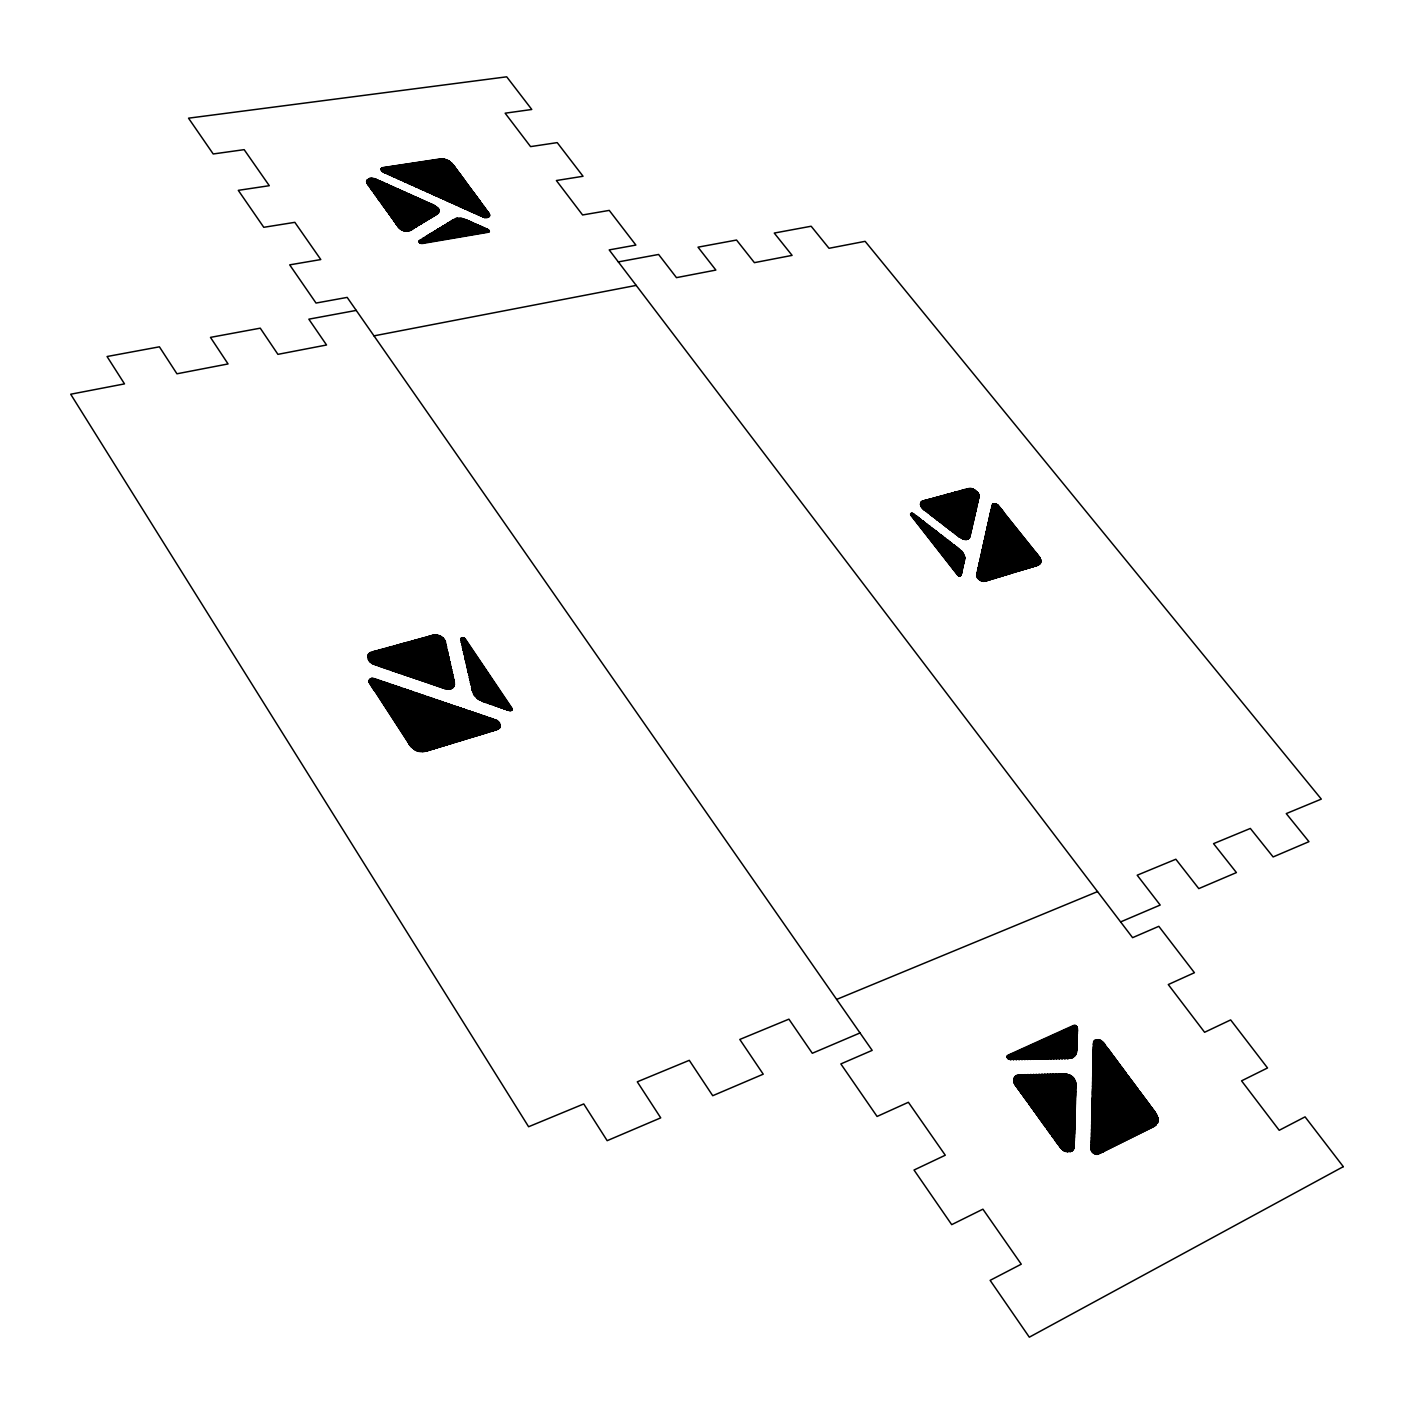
<?xml version="1.0" encoding="UTF-8"?>
<svg xmlns="http://www.w3.org/2000/svg" width="1414" height="1414" viewBox="0 0 1414 1414"><rect width="100%" height="100%" fill="white"/><g stroke="black" fill="none" stroke-linecap="round" stroke-linejoin="round"><path stroke-width="1.5" d="M463.438 637.661A4.666 3.358 24.2 0 1 465.895 639.923L511.691 707.866A4.613 3.376 25.6 0 1 512.168 709.439L511.391 710.464A4.454 3.252 25.7 0 1 509.111 710.447L508.916 710.411A57.373 41.342 25.5 0 1 505.629 709.368L479.134 699.612A14.688 10.711 25 0 1 473.672 694.044L460.823 638.881A2.528 1.821 24.2 0 1 463.35 637.785M1006.909 1056.735A4.896 3.553 40.1 0 1 1008.783 1054.844L1073.244 1025.592A4.702 3.341 40.2 0 1 1075.047 1025.433L1076.531 1026.37A4.542 3.217 40.2 0 1 1077.38 1028.455L1077.415 1028.632A59.317 42.455 39.4 0 1 1077.433 1031.46L1075.966 1054.066A15.094 10.764 40.4 0 1 1071.459 1058.079L1009.083 1059.333A2.616 1.891 40 0 1 1007.104 1056.841M371.847 686.78L369.213 682.326A4.79 3.517 22.4 0 1 369.496 679.851L369.69 679.621A6.08 4.489 22.4 0 1 370.397 678.967L370.662 678.808A4.26 3.146 22.4 0 1 371.529 678.455A4.118 3.022 22.4 0 1 372.465 678.331L497.198 720.68A5.656 4.171 25.5 0 1 499.602 723.19L500.273 726.142A5.815 4.277 25.5 0 1 499.69 727.786L496.544 729.748L426.639 750.993L419.163 751.435A10.799 8.077 23.8 0 1 414.656 749.703L409.141 744.277M964.737 558.23L961.626 572.97A51.169 32.964 31.3 0 1 961.078 574.915L961.043 575.021A3.924 2.51 32.1 0 1 959.947 575.94L958.727 575.763A4.065 2.616 32.1 0 1 957.243 574.561L911.606 516.198A4.101 2.616 30.9 0 1 910.598 513.883A2.227 1.414 30.9 0 1 913.108 513.636L961.661 551.301A12.867 8.219 31.8 0 1 964.542 556.692L964.737 558.23L954.468 545.256M1101.276 1152.693L1097.441 1154.301A4.984 3.606 42.9 0 1 1094.401 1153.647L1094.047 1153.435A6.345 4.578 42.8 0 1 1093.004 1152.657L1092.704 1152.392A4.436 3.199 42.9 0 1 1091.961 1151.526A4.277 3.093 42.9 0 1 1091.449 1150.625L1093.747 1041.482A5.744 4.048 40.7 0 1 1095.779 1039.785L1098.925 1039.75A5.903 4.154 40.7 0 1 1101.029 1040.598L1154.69 1111.669L1157.978 1118.562A10.959 7.742 42.6 0 1 1157.73 1122.416L1153.718 1126.622L1101.7 1152.481M1074.658 1131.235L1075.948 1084.131L1073.526 1078.051A8.166 5.868 41.2 0 0 1071.07 1075.824L1064.477 1073.915L1016.754 1075.347A9.297 6.77 40.7 0 0 1013.803 1081.038A9.474 6.893 40.7 0 0 1014.686 1084.008L1063.098 1150.148A7.901 5.744 42.5 0 0 1065.82 1151.438L1070.681 1151.456A8.343 6.063 42.5 0 0 1074.004 1147.744L1074.658 1131.235L1055.233 1140.621M367.834 656.697L367.958 655.548A7.512 5.479 22.3 0 1 368.983 653.639L434.487 634.921A9.014 6.487 23.6 0 1 437.615 635.186A8.855 6.381 23.6 0 1 444.438 639.676L454.336 681.99L453.311 687.204A7.901 5.762 24.1 0 1 451.225 688.618L444.738 688.565L373.155 663.979A7.936 5.797 22.3 0 1 368.577 659.772L367.834 656.697L372.448 663.626M1077.362 1033.793L1021.721 1059.563M976.968 505.876L964.083 489.686L977.003 505.664L979.018 496.049A6.681 4.171 31.5 0 0 977.127 491.966M1036.144 565.794L991.196 509.535L976.685 576.117A4.931 3.146 32.4 0 0 978.046 578.538L980.609 580.518A5.073 3.235 32.4 0 0 982.465 581.225L1036.904 565.565L1040.457 562.949A9.067 5.691 32.8 0 0 1040.775 560.262L1035.949 552.414M976.667 507.166L969.845 536.878L966.876 539.388A6.805 4.313 31.7 0 1 964.542 539.37L958.992 536.719L922.016 507.891A7.689 4.861 31 0 1 922.122 501.316L971.135 488.537A6.328 3.942 31.5 0 1 973.398 489.279L977.092 491.984M1036.833 565.582L991.391 508.704L992.84 504.126A3.429 2.139 31.9 0 1 993.37 503.861A3.57 2.227 31.9 0 1 994.06 503.738L994.342 503.738A5.09 3.164 31.9 0 1 995.262 503.861L995.562 503.932A3.995 2.492 31.9 0 1 998.001 505.24L1000.688 508.386M369.761 178.5L367.021 180.25A6.469 3.959 21.3 0 0 366.65 181.77L399.225 228.078A7.795 4.843 21.9 0 0 408.469 231.171L437.209 214.08L439.188 210.792A6.805 4.171 22.3 0 0 438.517 208.919L434.239 205.384L374.957 178.871A6.823 4.171 21.4 0 0 369.743 178.482M420.577 243.243L489.332 231.613L489.209 230.712A3.835 2.351 23.1 0 0 487.671 229.457L487.53 229.368A50.657 31.55 22.9 0 0 484.825 228.096L462.449 218.569A12.708 7.83 22.7 0 0 456.086 218.463L418.986 241.211A2.209 1.379 22.1 0 0 420.17 243.084M489.332 231.613L489.262 231.702A3.977 2.439 23.1 0 1 488.183 232.267L423.086 243.402M1104.246 1151.208L1102.549 1152.056M1091.961 1151.526L1157.995 1118.668M1092.05 1151.65L1158.048 1118.987M1092.775 1152.445L1158.119 1119.923M1092.881 1152.569L1158.119 1120.241M1093.658 1153.17L1158.031 1121.267M1093.8 1153.276L1157.995 1121.443M1157.589 1122.769L1094.896 1153.895L1157.5 1122.981M1096.663 1154.337L1156.352 1124.696M1097.388 1154.319L1155.645 1125.367M1091.095 1145.34L1155.804 1113.278M1091.095 1145.499L1155.945 1113.525M1091.06 1146.683L1156.387 1114.285M1091.042 1146.842L1156.528 1114.532M1091.007 1147.85L1156.917 1115.328M1091.007 1148.186L1156.97 1115.452M1091.06 1149.158L1157.377 1116.388M1091.113 1149.458L1157.43 1116.53M1091.396 1150.483L1157.73 1117.502M1091.449 1150.625L1157.819 1117.785M1065.272 1151.261L1074.11 1146.913M1091.255 1138.677L1152.357 1108.505M1065.679 1151.385L1074.074 1147.267M1091.237 1138.836L1152.534 1108.753M1067.075 1151.703L1073.845 1148.362M1091.219 1140.002L1153.064 1109.46M1067.641 1151.756L1073.703 1148.769M1091.219 1140.161L1153.241 1109.69M1069.921 1151.615L1072.802 1150.201M1091.184 1141.169L1153.753 1110.414M1070.539 1151.491L1072.431 1150.554M1091.184 1141.505L1153.842 1110.52M1091.166 1142.494L1154.46 1111.351M1091.148 1142.83L1154.549 1111.475M1091.131 1143.997L1155.15 1112.305M1091.131 1144.173L1155.326 1112.553M1060.093 1147.32L1074.41 1140.161M1091.396 1132.031L1148.857 1103.786M1060.2 1147.443L1074.41 1140.497M1091.396 1132.19L1149.034 1104.016M1060.8 1148.15L1074.375 1141.505L1061.013 1148.362M1091.361 1133.197L1149.547 1104.723M1091.361 1133.515L1149.635 1104.847M1061.684 1149.034L1074.322 1142.848L1061.932 1149.246M1091.343 1134.523L1150.254 1105.677M1091.325 1134.841L1150.342 1105.801M1062.709 1149.865L1074.251 1144.191M1091.308 1135.849L1150.961 1106.614M1062.833 1149.953L1074.251 1144.368M1091.308 1136.184L1151.049 1106.738M1063.876 1150.607L1074.18 1145.552M1091.272 1137.333L1151.65 1107.569M1064.194 1150.784L1074.163 1145.888M1091.272 1137.51L1151.827 1107.798M1056.452 1142.335L1074.605 1133.498M1091.537 1125.261L1145.358 1099.067L1091.537 1125.579M1056.629 1142.565L1074.605 1133.657M1057.159 1143.307L1074.569 1134.823M1091.52 1126.569L1146.065 1100.004M1057.336 1143.555L1074.569 1135M1091.502 1126.905L1146.153 1100.127M1057.866 1144.28L1074.534 1136.167M1091.484 1127.895L1146.754 1100.958M1058.043 1144.527L1074.516 1136.326M1091.484 1128.231L1146.842 1101.064M1058.662 1145.375L1074.499 1137.492M1091.449 1129.379L1147.461 1101.895M1058.75 1145.499L1074.481 1137.828M1091.449 1129.556L1147.638 1102.125M1074.446 1138.836L1059.369 1146.365L1074.446 1139.171M1091.414 1130.705L1148.15 1102.849M1091.414 1130.864L1148.327 1103.079M1052.953 1137.439L1074.764 1126.87M1091.679 1118.668L1141.876 1094.348M1053.13 1137.687L1074.764 1127.029M1091.679 1119.004L1141.946 1094.471M1053.642 1138.411L1074.746 1128.195M1091.661 1119.994L1142.565 1095.302M1053.819 1138.659L1074.728 1128.354M1091.643 1120.312L1142.653 1095.408M1074.711 1129.521L1054.437 1139.525L1074.693 1129.857M1091.626 1121.461L1143.272 1096.239M1091.626 1121.638L1143.431 1096.469M1055.144 1140.497L1074.675 1130.846M1091.59 1122.787L1143.961 1097.176M1091.59 1122.946L1144.138 1097.423M1055.851 1141.469L1074.64 1132.172M1091.573 1124.095L1144.668 1098.13M1055.94 1141.593L1074.622 1132.508M1091.555 1124.271L1144.827 1098.36M1049.435 1132.561L1074.94 1120.277L1049.612 1132.808M1091.838 1112.111L1138.376 1089.646L1091.82 1112.447M1050.231 1133.657L1074.905 1121.585M1091.802 1113.596L1139.083 1090.601M1050.319 1133.781L1074.887 1121.921M1091.802 1113.755L1139.26 1090.83M1074.87 1122.91L1050.938 1134.647L1074.852 1123.229M1091.767 1114.904L1139.772 1091.537M1091.767 1115.063L1139.949 1091.767M1051.627 1135.619L1074.834 1124.218M1091.749 1116.212L1140.479 1092.474M1051.716 1135.742L1074.834 1124.554M1091.732 1116.371L1140.656 1092.704M1052.246 1136.467L1074.799 1125.544M1091.714 1117.36L1141.169 1093.411M1052.423 1136.715L1074.799 1125.721M1091.714 1117.679L1141.257 1093.535M1075.1 1113.684L1046.024 1127.824L1075.1 1114.02M1091.979 1105.748L1134.912 1084.962M1091.979 1105.907L1135.071 1085.192M1046.731 1128.796L1075.064 1115.01M1135.601 1085.899L1091.944 1107.056L1135.778 1086.129M1046.82 1128.92L1075.064 1115.328M1075.029 1116.318L1047.421 1129.768L1075.029 1116.653M1136.29 1086.836L1091.926 1108.346L1136.467 1087.066M1048.039 1130.617L1074.994 1117.643L1048.216 1130.864M1091.891 1109.495L1136.997 1087.773M1091.891 1109.831L1137.086 1087.896M1048.746 1131.589L1074.958 1118.951L1048.923 1131.836M1091.855 1110.803L1137.687 1088.709M1091.855 1111.139L1137.775 1088.833M1042.454 1122.84L1075.276 1107.144M1092.121 1099.085L1131.43 1080.278M1042.631 1123.087L1075.276 1107.303M1092.121 1099.403L1131.518 1080.384M1043.143 1123.812L1075.241 1108.452M1092.103 1100.375L1132.119 1081.215M1043.32 1124.059L1075.241 1108.611M1092.085 1100.693L1132.207 1081.321M1043.85 1124.784L1075.206 1109.76M1092.068 1101.683L1132.826 1082.152M1044.027 1125.031L1075.206 1109.919M1092.068 1102.001L1132.914 1082.258M1044.539 1125.756L1075.17 1111.068M1092.05 1102.973L1133.515 1083.089M1044.716 1126.004L1075.17 1111.227M1092.032 1103.309L1133.604 1083.195M1045.335 1126.852L1075.135 1112.376M1092.015 1104.44L1134.205 1084.025M1045.423 1126.976L1075.135 1112.712M1091.997 1104.599L1134.381 1084.255M1038.972 1117.997L1075.453 1100.605L1039.131 1118.244M1092.262 1092.598L1127.965 1075.594M1092.262 1092.916L1128.054 1075.718M1039.661 1118.969L1075.418 1101.913M1092.244 1093.888L1128.655 1076.531M1039.838 1119.199L1075.418 1102.072M1092.227 1094.224L1128.743 1076.655M1040.439 1120.047L1075.382 1103.22M1129.344 1077.468L1092.209 1095.355L1129.521 1077.698M1040.527 1120.171L1075.382 1103.539M1041.146 1121.019L1075.347 1104.528M1130.051 1078.405L1092.174 1096.645L1130.21 1078.635M1041.234 1121.143L1075.347 1104.847M1041.835 1121.991L1075.312 1105.836M1092.156 1097.936L1130.74 1079.342M1041.924 1122.115L1075.312 1106.155M1092.156 1098.095L1130.917 1079.571M1035.578 1113.278L1075.63 1094.1M1092.403 1086.306L1124.501 1070.928M1035.667 1113.401L1075.63 1094.436M1092.403 1086.465L1124.678 1071.158M1036.268 1114.25L1075.594 1095.408M1125.191 1071.865L1092.386 1087.596L1125.367 1072.095M1036.356 1114.356L1075.594 1095.726M1036.957 1115.204L1075.559 1096.698M1092.35 1088.886L1125.898 1072.784M1037.045 1115.328L1075.559 1097.034M1092.35 1089.045L1126.057 1073.032M1037.576 1116.053L1075.524 1098.006L1037.752 1116.3M1092.333 1090.017L1126.587 1073.721L1092.315 1090.335M1038.265 1117.025L1075.488 1099.314L1038.442 1117.272M1092.297 1091.308L1127.276 1074.658M1092.297 1091.626L1127.365 1074.781M1032.026 1108.311L1075.842 1087.613L1032.202 1108.558M1092.545 1079.73L1121.055 1066.262M1092.545 1080.049L1121.143 1066.386M1032.715 1109.283L1075.789 1088.921L1032.892 1109.513M1092.509 1081.003L1121.744 1067.199M1092.509 1081.339L1121.832 1067.305M1033.404 1110.255L1075.736 1090.212L1033.581 1110.485M1092.492 1082.293L1122.433 1068.118M1092.492 1082.611L1122.522 1068.242M1034.182 1111.333L1075.701 1091.52M1092.456 1083.743L1123.123 1069.055M1034.27 1111.457L1075.701 1091.838M1092.456 1083.902L1123.299 1069.284M1034.871 1112.305L1075.665 1092.81M1092.439 1085.033L1123.812 1069.991M1034.96 1112.429L1075.665 1093.128M1092.421 1085.192L1123.989 1070.221M1028.667 1103.592L1075.435 1081.445M1092.686 1073.491L1117.608 1061.614M1028.756 1103.715L1075.524 1081.728M1092.669 1073.65L1117.785 1061.843M1029.357 1104.564L1075.736 1082.576M1118.297 1062.533L1092.651 1074.764L1118.474 1062.762M1029.445 1104.688L1075.789 1082.859M1030.046 1105.536L1075.913 1083.76M1092.615 1076.036L1118.987 1063.469M1030.134 1105.66L1075.948 1084.061M1092.615 1076.213L1119.163 1063.699M1030.735 1106.49L1075.966 1085.015M1092.598 1077.327L1119.676 1064.406M1030.824 1106.614L1075.948 1085.333M1092.598 1077.486L1119.853 1064.636M1031.336 1107.339L1075.895 1086.323M1092.58 1078.44L1120.365 1065.325L1092.562 1078.758M1031.513 1107.586L1075.895 1086.482M1024.602 1097.936L1071.37 1076.054L1024.514 1097.812M1092.828 1065.997L1113.649 1056.258M1025.132 1098.66L1072.13 1076.637M1092.81 1066.951L1114.161 1056.965M1025.291 1098.908L1072.378 1076.849M1092.81 1067.27L1114.25 1057.071M1025.822 1099.615L1073.032 1077.486L1025.981 1099.862M1092.792 1068.224L1114.851 1057.884M1092.775 1068.542L1114.939 1058.008M1026.511 1100.587L1073.809 1078.405M1092.757 1069.497L1115.54 1058.821M1026.67 1100.834L1073.898 1078.511M1092.757 1069.815L1115.628 1058.927M1027.2 1101.541L1074.463 1079.359M1092.739 1070.769L1116.229 1059.74M1027.377 1101.789L1074.534 1079.483M1092.722 1071.105L1116.318 1059.864M1074.994 1080.367L1027.978 1102.637L1075.117 1080.632M1092.704 1072.219L1116.919 1060.677M1092.704 1072.378L1117.095 1060.907M1061.967 1073.951L1021.049 1093.022L1061.614 1073.951M1110.131 1051.503L1092.969 1059.51L1110.043 1051.397M1021.138 1093.146L1062.321 1073.951M1092.969 1059.669L1110.202 1051.627M1064.777 1073.915L1021.739 1093.976L1065.096 1073.915M1092.951 1060.765L1110.732 1052.316M1092.934 1060.924L1110.891 1052.546M1066.987 1074.145L1022.446 1094.931L1067.216 1074.198M1092.916 1062.038L1111.404 1053.253M1092.916 1062.197L1111.581 1053.483M1023.135 1095.903L1068.666 1074.622M1112.093 1054.172L1092.898 1063.31L1112.27 1054.402M1023.223 1096.009L1068.86 1074.693M1023.736 1096.734L1069.903 1075.153M1092.863 1064.424L1112.783 1055.109L1092.863 1064.742M1023.913 1096.981L1070.221 1075.329M1024.425 1097.706L1071.105 1075.86M1092.845 1065.679L1113.472 1056.028L1092.845 1065.838M1017.461 1088.126L1047.456 1074.216M1093.11 1053.023L1106.596 1046.767L1093.11 1053.342M1017.638 1088.356L1048.181 1074.198M1018.168 1089.08L1050.302 1074.163M1093.093 1054.296L1107.286 1047.686M1018.345 1089.31L1051.009 1074.145M1093.075 1054.614L1107.374 1047.809M1018.875 1090.035L1053.147 1074.11M1093.057 1055.551L1107.975 1048.622M1019.034 1090.265L1053.854 1074.092M1093.057 1055.869L1108.063 1048.728M1019.653 1091.113L1056.329 1074.039M1093.022 1056.965L1108.664 1049.542M1019.741 1091.219L1056.682 1074.039M1093.022 1057.124L1108.841 1049.771M1020.36 1092.068L1059.157 1074.004M1109.354 1050.478L1093.004 1058.238L1109.53 1050.708M1020.431 1092.174L1059.51 1073.986M1014.386 1083.336L1033.563 1074.463M1067.163 1058.786L1075.453 1054.95M1093.252 1046.89L1103.044 1042.206M1014.439 1083.46L1033.917 1074.463M1067.888 1058.768L1075.135 1055.427M1093.252 1047.049L1103.256 1042.418M1014.792 1084.255L1036.055 1074.428M1071.246 1058.149L1072.943 1057.372M1093.234 1047.986L1103.839 1043.09M1014.934 1084.503L1036.762 1074.41M1093.216 1048.304L1103.927 1043.196M1015.376 1085.263L1038.919 1074.375M1093.199 1049.241L1104.546 1043.992M1015.535 1085.51L1039.626 1074.357M1093.199 1049.559L1104.634 1044.115M1016.047 1086.217L1041.764 1074.322M1093.163 1050.514L1105.235 1044.911M1016.224 1086.465L1042.471 1074.304M1093.163 1050.814L1105.324 1045.034M1016.754 1087.172L1044.61 1074.269M1093.146 1051.769L1105.925 1045.847L1093.128 1052.087M1016.931 1087.419L1045.335 1074.251M1014.987 1076.69L1019.229 1074.746M1053.076 1059.015L1076.92 1048.039M1014.792 1076.938L1019.618 1074.728M1053.784 1058.998L1076.92 1048.357M1014.05 1078.387L1022.11 1074.675M1055.905 1058.962L1076.92 1049.294M1093.641 1041.747L1098.236 1039.626M1013.997 1078.582L1022.463 1074.675M1056.611 1058.962L1076.92 1049.595M1093.588 1041.924L1098.501 1039.661M1013.785 1079.783L1024.973 1074.622M1058.733 1058.927L1076.885 1050.549M1093.376 1043.108L1099.968 1040.068L1093.376 1043.267M1013.767 1079.943L1025.327 1074.622M1059.422 1058.909L1076.849 1050.885M1013.803 1081.038L1027.837 1074.569M1061.543 1058.874L1076.69 1051.892M1093.34 1044.363L1101.241 1040.722M1013.82 1081.197L1028.19 1074.569M1062.25 1058.856L1076.602 1052.246M1093.322 1044.522L1101.365 1040.81M1014.015 1082.223L1030.7 1074.516M1064.353 1058.821L1076.266 1053.324M1102.266 1041.482L1093.287 1045.635L1102.39 1041.588M1014.068 1082.364L1031.053 1074.516M1065.06 1058.821L1076.125 1053.713M1038.866 1059.263L1077.079 1041.764M1039.219 1059.263L1077.061 1041.924M1041.711 1059.21L1077.026 1043.019M1042.065 1059.21L1077.026 1043.179L1042.418 1059.192M1044.557 1059.157L1076.991 1044.274M1045.264 1059.157L1076.973 1044.592M1047.403 1059.104L1076.955 1045.529M1048.11 1059.104L1076.955 1045.847M1050.231 1059.068L1076.938 1046.784M1050.938 1059.051L1076.92 1047.102M1024.584 1059.51L1077.291 1035.472L1024.938 1059.51M1027.43 1059.457L1077.256 1036.727M1027.801 1059.457L1077.256 1036.869M1030.293 1059.422L1077.221 1037.982M1030.647 1059.404L1077.203 1038.141M1033.157 1059.369L1077.168 1039.237L1033.51 1059.351M1036.002 1059.316L1077.114 1040.492M1036.356 1059.298L1077.114 1040.651M1010.444 1059.669L1077.433 1029.233L1010.78 1059.669M1013.184 1059.687L1077.45 1030.47M1013.52 1059.669L1077.45 1030.612M1015.977 1059.652L1077.433 1031.707L1016.348 1059.652M1018.84 1059.616L1077.397 1032.945M1019.211 1059.599L1077.397 1033.104M1022.075 1059.563L1077.344 1034.359M1007.245 1056.099L1075.011 1025.415M1007.157 1056.452L1075.594 1025.557M1007.228 1057.354L1076.301 1026.069M1007.334 1057.619L1076.39 1026.175M1007.793 1058.361L1076.92 1027.006M1007.988 1058.573L1076.991 1027.13M1008.765 1059.174L1077.327 1028.066M1008.924 1059.263L1077.344 1028.208M860.03 1032.945L812.308 1053.271L788.906 1019.158L739.805 1039.449L763.224 1074.18L712.727 1095.709L689.29 1060.323L637.29 1081.816L660.727 1117.855L607.172 1140.674L583.752 1103.945L528.606 1126.746L70.7 394.223L124.503 383.883L107.057 356.522L159.411 346.819L176.944 373.791L228.061 363.946L210.474 337.38L260.264 328.172L277.922 354.348L326.546 344.998L308.835 319.175L356.24 310.408M1120.613 921.91L1160.187 905.048L1137.192 875.213L1175.847 859.235L1198.789 888.611L1236.419 872.579L1213.548 843.645L1250.347 828.445L1273.13 856.937L1308.957 841.666L1286.263 813.598L1321.312 799.104L865.121 241.334L829.011 248.298L811.159 226.24L774.253 233.063L792.105 255.386L754.404 262.651L736.535 240.044L698.003 247.167L715.873 270.074L676.475 277.639L658.606 254.467L618.325 261.908M836.664 999.415L1097.547 891.598M373.985 335.86L636.194 285.398M959.682 576.011L911.04 513.618M422.874 238.347L484.454 227.919L422.662 238.471M421.019 239.514L485.797 228.538M419.658 240.415L486.823 229.015M419.463 240.539L486.964 229.086M418.986 241.211L487.795 229.51M418.951 241.405L488.024 229.651M419.057 241.953L488.802 230.27M419.569 242.642L489.244 230.765M419.658 242.713L489.368 230.959M437.933 229.05L473.549 223.076M436.237 230.093L474.786 223.624M434.964 230.871L475.705 224.031M434.558 231.136L476.005 224.172M432.861 232.179L477.243 224.702M431.376 233.098L478.321 225.18M431.164 233.222L478.48 225.25M429.891 234.017L479.399 225.657M429.467 234.264L479.7 225.798M427.982 235.184L480.76 226.275M427.77 235.325L480.919 226.346M426.498 236.103L481.838 226.753M426.074 236.368L482.156 226.894M424.359 237.428L483.376 227.442M400.392 229.033L417.466 226.205M451.508 220.655L463.103 218.728M480.23 215.794L489.474 214.345M400.622 229.192L417.042 226.47M451.296 220.778L463.332 218.781M480.548 215.918L489.615 215.211A4.931 3.022 23.1 0 1 489.226 216.36L487.37 217.509A4.808 2.934 23 0 1 484.595 217.526L382.222 171.394A3.482 2.121 21.5 0 1 381.338 170.228L381.267 169.998A5.161 3.128 21.5 0 1 381.161 169.291L381.161 169.079A4.048 2.457 21.5 0 1 382.293 167.718L438.976 159.11L445.074 159.411A8.908 5.373 22.4 0 1 448.751 160.931L453.258 164.978L489.509 214.521M401.329 229.651L415.769 227.247M449.652 221.804L464.923 219.258M481.467 216.324L489.598 214.981M402.46 230.217L414.072 228.29M448.185 222.705L466.143 219.718M482.687 216.872L489.544 215.741M402.778 230.358L413.648 228.555M447.991 222.829L466.302 219.789M483.005 217.014L489.474 215.935M403.874 230.747L412.375 229.333M446.736 223.606L467.239 220.195M484.083 217.385L489.05 216.554M404.068 230.818L412.163 229.457M446.311 223.872L467.539 220.337M484.295 217.438L488.944 216.678M405.836 231.189L410.679 230.376M444.65 224.897L468.723 220.884M443.183 225.798L469.766 221.362M442.971 225.94L469.908 221.432M441.292 226.965L471.109 221.98M439.825 227.884L472.17 222.458M439.613 228.008L472.329 222.528M438.358 228.785L473.248 222.935M438.146 228.927L473.407 223.005M395.478 223.005L432.631 216.908M469.307 210.88L485.444 208.424M395.955 223.695L430.952 217.933M470.526 211.428L485.868 209.007L470.827 211.57M396.061 223.854L430.545 218.198M396.433 224.366L429.273 218.958M471.728 211.976L486.292 209.572M396.486 224.455L429.078 219.082M471.887 212.047L486.416 209.749M396.91 225.056L427.594 219.983M472.948 212.524L486.911 210.403M425.914 221.026L397.369 225.727L425.49 221.273M474.167 213.072L487.335 210.986L474.468 213.196M397.847 226.417L424.235 222.051M475.369 213.602L487.883 211.729M398.341 227.088L422.539 223.094M476.589 214.15L488.307 212.312L476.889 214.292M398.465 227.265L422.114 223.359M420.859 224.137L398.907 227.76L420.647 224.26M488.731 212.895L477.808 214.698L488.837 213.054M455.891 218.516L457.588 218.233M399.596 228.414L419.163 225.162M452.957 219.753L461.317 218.357M479.01 215.246L489.226 213.744M391.236 217.067L438.764 209.343M458.702 206.108L481.043 202.485L458.401 205.967M391.59 217.579L438.976 209.873M459.621 206.515L481.396 202.98L459.762 206.585M391.66 217.668L439.047 210.05M392.085 218.251L439.153 210.598M460.823 207.063L482.015 203.793M392.579 218.94L439.171 211.34L392.685 219.099M462.042 207.611L482.439 204.376L462.343 207.752M393.057 219.612L438.994 212.118M463.244 208.158L482.987 205.118M393.534 220.284L438.517 212.931M464.464 208.706L483.429 205.702L464.764 208.83M393.658 220.46L438.34 213.16M394.029 220.973L437.562 213.85L394.082 221.061M483.853 206.267L465.683 209.237L483.977 206.444M394.506 221.645L435.936 214.857M466.885 209.785L484.454 207.098M394.983 222.334L434.292 215.882M468.105 210.333L484.896 207.681L468.405 210.474M395.107 222.493L433.868 216.13M387.189 211.499L432.012 204.376M448.698 201.601L477.066 197.129M387.312 211.658L432.171 204.447M449.016 201.742L477.137 197.2M387.683 212.171L433.108 204.853M449.917 202.149L477.508 197.695M387.736 212.259L433.426 204.995M450.076 202.22L477.614 197.872M388.178 212.842L434.558 205.543M451.137 202.697L478.109 198.526M388.656 213.514L435.441 206.055L388.779 213.691M452.339 203.245L478.533 199.109M452.657 203.369L478.604 199.18M389.15 214.186L436.431 206.744M453.558 203.775L479.081 199.834M389.645 214.875L437.191 207.363M454.778 204.323L479.576 200.505M437.686 207.84L390.14 215.547L437.827 207.999M455.98 204.871L479.947 201M456.139 204.942L480.053 201.159M390.618 216.218L438.358 208.671M457.199 205.419L480.548 201.813M391.112 216.908L438.711 209.254M382.805 205.419L421.125 199.515M437.774 196.67L472.753 191.297M383.3 206.09L422.203 199.993M438.994 197.218L473.177 191.862M383.406 206.267L422.344 200.063M439.294 197.359L473.23 191.951M423.263 200.47L383.777 206.78L423.581 200.611M440.214 197.766L473.602 192.445M440.355 197.836L473.725 192.604M384.272 207.451L424.801 201.159M441.415 198.314L474.203 193.258M384.749 208.123L425.861 201.636L384.873 208.282M442.635 198.861L474.644 193.842M442.935 199.003L474.697 193.93M385.244 208.795L427.24 202.255M443.855 199.409L475.192 194.584M385.722 209.466L428.46 202.803M445.057 199.957L475.67 195.238M386.216 210.138L429.379 203.209M446.276 200.505L476.041 195.733M386.269 210.226L429.697 203.351M446.435 200.576L476.164 195.892M386.711 210.81L430.934 203.899M447.496 201.053L476.642 196.546M378.457 199.374L409.83 194.425M426.834 191.756L468.264 185.234M378.51 199.445L410.131 194.566M426.993 191.827L468.388 185.393M378.934 200.046L411.35 195.114M428.053 192.304L468.865 186.047M379.412 200.717L412.428 195.592M429.273 192.852L469.289 186.63L429.573 192.976M379.535 200.876L412.57 195.662M379.906 201.389L413.807 196.21M430.492 193.4L469.837 187.355M380.384 202.061L415.027 196.758M431.712 193.948L470.314 188.009M415.946 197.182L380.879 202.732L416.246 197.324M432.914 194.496L470.685 188.504M433.073 194.549L470.809 188.681M381.356 203.404L417.466 197.872M434.133 195.044L471.286 189.335M381.833 204.076L418.526 198.349M435.353 195.592L471.71 189.9L435.653 195.715M381.957 204.252L418.685 198.42M382.328 204.747L419.605 198.826M436.572 196.122L472.152 190.483M382.381 204.836L419.905 198.967M436.714 196.192L472.258 190.643M374.162 193.418L399.137 189.617M416.034 186.895L464.022 179.507M374.586 194.001L400.356 190.165M417.095 187.373L464.499 180.161M375.063 194.672L401.435 190.643M418.314 187.921L464.923 180.745M375.187 194.832L401.576 190.713M418.615 188.062L464.994 180.815M375.558 195.344L402.495 191.137M419.534 188.469L465.347 181.31M375.611 195.415L402.796 191.261M419.693 188.539L465.471 181.469M376.036 196.016L404.015 191.827M420.753 189.016L465.966 182.123M376.513 196.687L405.093 192.304M421.973 189.564L466.39 182.706L422.273 189.706M376.637 196.846L405.252 192.375M377.008 197.359L406.154 192.781M423.193 190.112L466.814 183.272L423.334 190.183M377.061 197.43L406.472 192.923M377.485 198.031L407.692 193.471M424.412 190.66L467.415 184.085M377.962 198.702L408.752 193.948M425.632 191.208L467.84 184.668L425.932 191.35M378.086 198.861L408.911 194.018M369.902 187.479L388.143 184.668M405.217 182.035L459.674 173.657M370.256 187.974L389.38 185.216M406.136 182.441L460.151 174.293M370.733 188.645L390.441 185.694M407.356 182.989L460.575 174.876M370.857 188.804L390.6 185.764M407.656 183.131L460.646 174.947M391.519 186.171L371.228 189.317L391.819 186.312M408.575 183.537L460.999 175.442M408.717 183.608L461.123 175.601M371.705 189.971L393.039 186.86M409.795 184.085L461.6 176.255M372.182 190.643L394.099 187.337L372.306 190.819M411.014 184.633L462.024 176.821M411.315 184.774L462.095 176.909M395.178 187.832L372.66 191.314L395.478 187.974M462.449 177.404L412.234 185.181L462.572 177.563M373.137 191.986L396.698 188.522M413.436 185.729L463.05 178.217M373.632 192.657L397.758 188.999M414.656 186.277L463.474 178.783M373.738 192.817L397.917 189.069M414.974 186.418L463.545 178.871M374.109 193.329L398.836 189.476M415.875 186.825L463.898 179.348M366.65 181.292L377.025 179.719M394.259 177.104L455.343 167.789L394.099 177.033M366.668 182.035L378.298 180.267M395.16 177.51L455.821 168.443M366.792 182.565L379.394 180.745M396.38 178.058L456.245 169.008L396.698 178.199M366.845 182.742L379.535 180.815M367.057 183.272L380.472 181.222M397.599 178.606L456.669 169.592L397.758 178.677M367.092 183.36L380.79 181.363M367.41 183.961L382.01 181.911M398.819 179.154L457.27 170.387M367.852 184.633L383.088 182.388M400.038 179.702L457.694 170.97L400.356 179.843M367.976 184.792L383.247 182.459M384.166 182.866L368.329 185.305L384.467 183.007M401.258 180.25L458.101 171.536M401.417 180.32L458.224 171.695M368.824 185.959L385.704 183.555M402.477 180.798L458.719 172.349M403.697 181.345L459.126 172.915L403.997 181.487M387.843 184.527L369.779 187.302L388.002 184.598M404.917 181.893L459.55 173.48M405.076 181.964L459.621 173.569M384.148 172.579L451.048 162.592L384.467 172.702M385.386 173.127L451.632 163.123M385.545 173.18L451.791 163.282M386.623 173.675L452.392 163.918M387.843 174.222L452.922 164.554M389.062 174.77L453.364 165.12M389.38 174.894L453.417 165.208M390.282 175.318L453.77 165.685M369.178 178.694L372.076 178.252M390.441 175.389L453.894 165.845M367.499 179.684L374.303 178.659M391.501 175.866L454.371 166.499M375.594 179.101L366.933 180.426L375.771 179.171M392.721 176.414L454.795 167.064M393.039 176.556L454.866 167.152M376.725 179.578L366.686 181.116L376.884 179.649M393.94 176.962L455.22 167.63M381.815 167.983L442.211 158.969M381.25 168.708L444.42 159.269M381.232 168.796L444.668 159.322M445.923 159.658L381.161 169.362L446.294 159.782M381.285 170.069L447.566 160.312M381.639 170.758L448.521 160.807M381.762 170.917L448.645 160.878M449.369 161.302L382.222 171.394L449.581 161.461M383.07 171.995L450.394 162.044M997.648 504.975L1039.767 557.558M997.4 504.798L1039.979 557.947M1000.988 508.757L1003.657 512.098M996.287 504.179L1040.616 559.555M995.969 504.056L1040.722 559.944M994.908 503.808L1040.863 561.199M994.024 503.738L1040.757 562.136M1040.527 562.807L993.37 503.861L1040.492 562.878M992.84 504.126L1040.227 563.355M992.699 504.232L1040.138 563.514M1039.803 563.903L992.381 504.621L1039.697 564.027M992.115 505.346L1039.308 564.363M991.939 506.177L1038.76 564.752M991.886 506.389L1038.618 564.84M991.762 507.025L1038.159 565.087M991.709 507.237L1038 565.158M976.986 491.878L978.276 493.486M976.561 491.453L978.506 493.91M991.161 509.747L1035.967 565.847M974.829 490.092L978.965 495.271M991.02 510.366L1035.455 566.007M974.405 489.827L979.001 495.589M991.002 510.472L1035.366 566.024M973.292 489.226L979.001 496.385M972.956 489.085L978.965 496.614M971.789 488.678L978.806 497.481M990.648 512.045L1034.058 566.431M978.665 498.223L970.905 488.502L978.647 498.329M990.454 512.875L1033.369 566.643M990.419 513.088L1033.192 566.696M970.092 488.413L978.506 498.965M990.277 513.706L1032.68 566.855L990.242 513.812M969.88 488.413L978.47 499.177M969.05 488.449L978.294 500.026M990.083 514.555L1031.973 567.067M968.29 488.555L978.099 500.856M989.906 515.385L1031.283 567.279M967.653 488.714L977.94 501.599M989.712 516.234L1030.594 567.491M967.583 488.731L977.922 501.705M989.659 516.428L1030.417 567.544M967.052 488.873L977.781 502.324M989.517 517.064L1029.887 567.703M966.876 488.926L977.728 502.536M989.5 517.171L1029.799 567.721M966.169 489.12L977.534 503.366M989.34 517.895L1029.198 567.915M965.479 489.297L977.339 504.197M989.146 518.744L1028.491 568.128M964.861 489.474L977.18 504.922M988.952 519.592L1027.801 568.34M964.772 489.491L977.162 505.028M988.916 519.786L1027.624 568.393M1027.094 568.552L988.775 520.423L1027.006 568.569M963.376 489.88L976.774 506.707M988.58 521.271L1026.405 568.764M962.669 490.075L976.579 507.538M988.404 522.102L1025.698 568.976M976.402 508.262L962.068 490.234L976.385 508.368M988.209 522.95L1025.009 569.188L988.156 523.162M961.449 490.411L976.243 508.987M961.273 490.446L976.19 509.199M960.566 490.64L975.996 510.03M987.838 524.647L1023.612 569.612M987.644 525.495L1022.905 569.824M987.591 525.69L1022.729 569.877M975.66 511.497L959.169 491.029M987.449 526.326L1022.216 570.036M958.462 491.224L975.413 512.54M987.272 527.175L1021.509 570.249M957.755 491.418L975.218 513.37M987.078 528.023L1020.802 570.461M986.884 528.871L1020.113 570.673M986.848 529.083L1019.936 570.726M974.882 514.837L956.536 491.754L974.829 515.049M955.652 492.001L974.635 515.898M986.512 530.568L1018.699 571.097M955.033 492.16L974.458 516.623M986.318 531.417L1018.009 571.309M954.945 492.196L974.44 516.729M986.283 531.629L1017.833 571.362M954.415 492.337L974.299 517.365M986.141 532.283L1017.302 571.521L986.106 532.389M954.238 492.372L974.246 517.577M953.531 492.567L974.052 518.408M985.947 533.131L1016.595 571.733M952.824 492.761L973.857 519.256M985.752 533.979L1015.888 571.945M952.223 492.938L973.68 519.999L952.135 492.956M985.576 534.828L1015.199 572.157M985.523 535.04L1015.022 572.21M951.604 493.097L973.521 520.741M1014.492 572.37L985.381 535.676L1014.404 572.405M951.428 493.15L973.468 520.935M950.721 493.345L973.274 521.784M985.187 536.542L1013.785 572.582M973.097 522.526L950.102 493.521L973.079 522.632M984.992 537.391L1013.078 572.811L984.957 537.603M949.483 493.68L972.938 523.268M984.798 538.239L1012.371 573.024L984.78 538.345M949.307 493.733L972.885 523.48M948.6 493.928L972.691 524.329M984.621 539.087L1011.664 573.236M947.893 494.122L972.496 525.177M984.427 539.954L1010.975 573.448M947.274 494.299L972.319 525.92M984.232 540.802L1010.268 573.66M947.186 494.317L972.302 526.026M984.179 541.014L1010.091 573.713M946.655 494.458L972.16 526.662M1009.561 573.872L984.038 541.668L1009.472 573.907M946.479 494.511L972.107 526.874M945.772 494.706L971.913 527.722M983.844 542.516L1008.854 574.084M945.153 494.865L971.736 528.465L945.065 494.9M983.649 543.383L1008.147 574.296M983.614 543.595L1007.97 574.349M944.534 495.041L971.577 529.207M983.472 544.231L1007.44 574.526M944.358 495.094L971.524 529.419M983.437 544.337L1007.351 574.544M943.651 495.289L971.33 530.268M983.278 545.097L1006.733 574.738M971.153 531.01L943.032 495.466L971.135 531.116M983.084 545.945L1006.026 574.95M983.03 546.158L1005.849 575.003M942.396 495.625L970.994 531.77M942.219 495.678L970.941 531.982M941.512 495.872L970.746 532.831M982.695 547.66L1004.612 575.374M940.805 496.084L970.552 533.697M982.5 548.526L1003.905 575.586M970.393 534.457L940.186 496.243L970.375 534.563M982.306 549.392L1003.198 575.816M982.253 549.604L1003.021 575.869M939.568 496.42L970.234 535.217M939.391 496.473L970.181 535.429M938.684 496.668L970.022 536.313M981.917 551.107L1001.784 576.24M938.065 496.844L969.81 537.02L937.977 496.862M981.723 551.973L1001.077 576.452M981.687 552.185L1000.9 576.505M937.447 497.021L969.509 537.603M981.528 552.839L1000.352 576.665M937.27 497.074L969.421 537.762M981.51 552.945L1000.264 576.7M936.563 497.268L968.979 538.31M981.334 553.705L999.645 576.894M935.944 497.428L968.59 538.646M981.139 554.571L998.938 577.106L981.104 554.783M935.856 497.463L968.449 538.752M934.424 497.852L967.335 539.282M980.75 556.285L997.524 577.531M933.806 498.028L966.593 539.441M980.556 557.151L996.817 577.743M933.717 498.046L966.381 539.459M980.521 557.381L996.623 577.796M933.187 498.205L965.744 539.494L933.01 498.241M996.092 577.972L980.362 558.017L996.004 577.99M932.286 498.435L964.825 539.423M980.167 558.884L995.385 578.185M931.667 498.612L963.782 539.211M979.973 559.767L994.678 578.397M931.579 498.647L963.5 539.123M979.937 559.979L994.502 578.45M931.031 498.788L962.598 538.822M979.778 560.633L993.954 578.609M930.854 498.824L962.439 538.752M979.761 560.739L993.865 578.644M930.147 499.018L961.202 538.168M979.584 561.499L993.247 578.839M929.511 499.195L959.47 537.09M979.389 562.365L992.54 579.051L979.354 562.578M929.422 499.213L958.957 536.701M928.892 499.354L957.296 535.429M979.195 563.232L991.815 579.263L979.177 563.355M928.698 499.407L957.013 535.217M927.991 499.602L955.086 533.732M979.001 564.115L991.108 579.475M952.877 532.035L927.354 499.761L952.311 531.611M978.806 564.981L990.401 579.705M978.753 565.193L990.224 579.758M950.65 530.338L926.718 499.937L950.385 530.126M978.612 565.847L989.676 579.917L978.594 565.971M925.816 500.167L948.441 528.624M978.417 566.731L988.969 580.129M925.18 500.326L946.213 526.927M978.223 567.597L988.245 580.341M925.092 500.344L945.666 526.503M978.17 567.827L988.068 580.394M924.544 500.485L944.004 525.23M978.028 568.481L987.538 580.571M924.367 500.538L943.721 525.018M978.011 568.587L987.449 580.588M923.642 500.715L941.795 523.516M977.834 569.347L986.813 580.783M923.006 500.892L939.568 521.819M977.64 570.231L986.106 580.995M922.918 500.927L939.02 521.395M977.587 570.443L985.929 581.048M922.441 501.139L937.358 520.105M922.281 501.21L937.075 519.892M961.502 551.124L962.722 552.662M921.716 501.599L935.131 518.408M958.374 548.261L964.295 555.79M977.251 571.998L984.604 581.331M921.345 501.952L932.922 516.711M956.43 546.758L964.648 557.204M977.056 572.882L983.737 581.384M921.221 502.094L932.374 516.287M956.147 546.546L964.666 557.381M977.021 573.094L983.525 581.384M930.712 515.014L920.921 502.553L930.43 514.802M953.92 544.832L964.737 558.601M920.638 503.296L928.503 513.317M951.693 543.1L964.648 559.608M976.685 574.667L981.669 580.995M920.532 504.268L926.294 511.621M949.731 541.597L964.489 560.386M976.632 575.71L980.238 580.306M920.549 504.568L925.746 511.196M949.448 541.385L964.454 560.492M976.667 576.046L979.778 580.023M920.814 505.752L924.102 509.924M947.787 540.095L964.295 561.128M920.921 506.018L923.802 509.694M947.221 539.671L964.224 561.34M944.994 537.939L964.012 562.189M943.032 536.436L963.835 562.949L942.767 536.224M941.088 534.934L963.659 563.709M940.522 534.51L963.606 563.921M938.295 532.778L963.411 564.805M936.351 531.275L963.234 565.582L936.068 531.063M934.389 529.773L963.075 566.36M933.841 529.349L963.022 566.572M931.596 527.616L962.828 567.474M929.652 526.114L962.669 568.251L929.369 525.902M927.142 524.187L962.439 569.241M924.915 522.473L962.245 570.125M923.254 521.183L962.103 570.796M922.706 520.759L962.05 571.026M920.479 519.044L961.874 571.91M918.534 517.542L961.697 572.688M918.252 517.33L961.661 572.811M916.608 516.075L961.502 573.448M916.078 515.668L961.449 573.66M913.957 514.095L961.22 574.508M912.684 513.459L960.954 575.162M912.543 513.423L960.901 575.251M911.818 513.335L960.53 575.622M911.623 513.37L960.46 575.675M911.111 513.565L959.894 575.958M910.722 514.201L958.922 575.869M910.722 514.466L958.533 575.657M464.199 638.156L512.168 709.404M463.792 637.961L512.151 709.793M462.519 637.714L511.674 710.358M461.671 637.908L510.701 710.57M461.583 637.961L510.436 710.588M461.052 638.421L509.553 710.535M460.929 638.633L509.234 710.482M460.805 639.694L508.209 710.199M460.858 639.976L508.033 710.146M461.264 642.027L506.778 709.757M461.317 642.327L506.601 709.704M461.777 644.466L505.346 709.28M462.343 646.94L503.879 708.785M462.484 647.577L503.508 708.661M462.908 649.45L502.394 708.273M462.979 649.768L502.217 708.202M463.474 651.96L500.927 707.76M463.545 652.261L500.75 707.689M464.039 654.47L499.46 707.247M464.623 656.98L497.993 706.735M464.764 657.598L497.622 706.611M465.188 659.49L496.526 706.222M465.259 659.808L496.349 706.169M465.754 662.017L495.059 705.71M465.825 662.335L494.865 705.657M466.337 664.545L493.574 705.197M466.903 667.072L492.107 704.685M467.044 667.691L491.736 704.561M467.486 669.6L490.64 704.19M467.627 670.236L490.269 704.066M468.052 672.127L489.173 703.695M468.122 672.445L488.997 703.624M468.635 674.672L487.724 703.2M442.635 637.696L445.534 642.027M469.201 677.2L486.275 702.723M442.335 637.449L445.604 642.345M469.342 677.836L485.921 702.617M440.602 636.318L446.082 644.519M469.784 679.745L484.843 702.263M496.88 720.486L500.273 725.541M440.373 636.212L446.152 644.837M469.925 680.381L484.472 702.157M496.65 720.345L500.273 725.771M439.188 635.681L446.559 646.693M470.349 682.29L483.376 701.751M495.43 719.797L500.149 726.849M438.817 635.54L446.7 647.329M470.42 682.609L483.181 701.68M495.041 719.655L500.043 727.132M437.439 635.151L447.248 649.821M470.933 684.836L481.785 701.079M493.574 719.125L499.513 728.033M436.343 634.974L447.725 652.013M471.498 687.381L480.053 700.177M492.266 718.683L498.895 728.599L492.09 718.612M436.201 634.957L447.796 652.314M471.64 688.017L479.576 699.895M435.318 634.904L448.22 654.205M472.064 689.926L478.02 698.834M490.976 718.241L498.205 729.058L490.623 718.118M435.035 634.904L448.344 654.823M472.135 690.244L477.72 698.604M434.222 634.939L448.768 656.715M473.549 693.832L474.768 695.653M489.509 717.729L497.339 729.465L489.138 717.605M433.974 634.957L448.91 657.333M432.967 635.133L449.458 659.861M487.671 717.11L496.42 729.783M432.136 635.363L449.952 662.052M486.381 716.668L495.466 730.066M432.03 635.399L450.023 662.371M486.204 716.598L495.236 730.137M431.323 635.611L450.43 664.262M485.09 716.226L494.529 730.366L484.719 716.103M431.093 635.681L450.571 664.898M430.386 635.876L450.995 666.789M483.623 715.731L493.574 730.649M430.156 635.947L451.137 667.426M483.252 715.608L493.451 730.684M429.326 636.176L451.614 669.635M492.62 730.932L481.962 715.166L492.39 731.003M429.22 636.212L451.685 669.953M428.389 636.459L452.18 672.163M480.495 714.671L491.683 731.232M428.265 636.494L452.25 672.481M480.318 714.6L491.436 731.303M427.558 636.689L452.657 674.372M479.205 714.229L490.729 731.515L478.851 714.105M427.328 636.76L452.798 675.008M426.392 637.025L453.364 677.536M477.366 713.61L489.774 731.798M453.841 679.745L425.561 637.254L453.912 680.063M476.076 713.169L488.82 732.099M475.899 713.098L488.59 732.169M424.73 637.484L454.318 681.955M474.804 712.727L487.883 732.381L474.432 712.603M424.5 637.555L454.424 682.555M423.793 637.749L454.53 683.969M473.319 712.232L486.929 732.682M423.546 637.82L454.495 684.358M472.948 712.108L486.805 732.717M471.657 711.666L485.974 732.965M471.481 711.596L485.727 733.035M421.779 638.315L453.806 686.515M470.19 711.171L485.02 733.247M421.655 638.35L453.735 686.621M470.014 711.101L484.79 733.318M420.93 638.545L453.293 687.222M468.9 710.729L484.065 733.548M420.7 638.615L453.116 687.398M468.529 710.606L483.942 733.583M419.746 638.863L452.392 688.017M467.062 710.111L483.111 733.831M451.773 688.371L418.915 639.093L451.561 688.477M465.772 709.669L482.156 734.131M465.595 709.598L481.927 734.202M418.084 639.322L450.872 688.724M464.481 709.227L481.202 734.414M417.837 639.393L450.766 688.759M464.11 709.103L481.078 734.449M417.13 639.588L449.899 688.971L416.883 639.641M463.014 708.732L480.247 734.697M462.643 708.608L480.124 734.732M448.839 689.078L416.052 639.87L448.556 689.095M461.353 708.167L479.293 734.997M461.176 708.096L479.063 735.068M415.221 640.1L447.69 689.078L414.974 640.171M460.063 707.725L478.339 735.28M459.691 707.601L478.215 735.315M414.267 640.365L446.471 688.936M458.596 707.23L477.384 735.58M414.019 640.418L446.311 688.918M458.224 707.106L477.26 735.616M445.145 688.671L413.188 640.648L444.809 688.583M456.934 706.664L476.43 735.863M456.74 706.593L476.182 735.934M412.216 640.913L443.731 688.247M475.458 736.164L455.449 706.169L475.228 736.234M412.11 640.931L443.36 688.123M411.386 641.125L442.246 687.717M454.159 705.727L474.503 736.447M411.138 641.196L442.052 687.646M453.788 705.604L474.379 736.482M410.184 641.461L440.744 687.186M452.321 705.091L473.549 736.729M409.353 641.673L439.259 686.674M472.594 737.03L451.031 704.667L472.347 737.101M409.229 641.709L438.888 686.55M408.505 641.903L437.792 686.161M449.74 704.225L471.622 737.313M408.275 641.974L437.598 686.108M449.369 704.101L471.516 737.366M407.303 642.239L436.307 685.666M447.885 703.589L470.668 737.613M406.472 642.451L434.84 685.154M446.594 703.147L469.713 737.896M406.348 642.486L434.469 685.03M446.417 703.094L469.466 737.984M405.624 642.681L433.356 684.659L405.394 642.751M445.304 702.723L468.741 738.196M444.933 702.599L468.635 738.232M404.422 643.017L431.889 684.146M443.448 702.086L467.787 738.479M403.591 643.246L430.404 683.651M442.158 701.644L466.832 738.78M403.467 643.282L430.05 683.528M441.981 701.591L466.585 738.85M402.743 643.476L428.937 683.139L402.513 643.547M440.868 701.203L465.86 739.08M440.496 701.079L465.736 739.115M401.541 643.794L427.47 682.644M439.012 700.584L464.906 739.363M400.71 644.024L425.985 682.131M437.721 700.142L463.933 739.663M400.586 644.059L425.614 682.008M437.545 700.071L463.704 739.734M399.862 644.254L424.518 681.636L399.614 644.324M436.431 699.7L462.979 739.946L436.06 699.577M398.66 644.59L423.033 681.124M434.575 699.082L462.007 740.247M397.811 644.819L421.549 680.629M433.285 698.64L461.052 740.529M397.688 644.855L421.195 680.505M433.091 698.569L460.805 740.618M396.981 645.049L420.082 680.116L396.733 645.12M431.995 698.198L460.08 740.83L431.623 698.074M395.761 645.385L418.597 679.621M430.139 697.562L459.108 741.13M417.13 679.109L394.93 645.615L416.759 678.985M428.831 697.12L458.154 741.413M428.654 697.067L457.906 741.484M394.082 645.845L415.645 678.614M427.541 696.678L457.182 741.714L427.169 696.554M393.834 645.915L415.469 678.543M392.88 646.18L414.178 678.101M425.685 696.059L456.209 741.997M412.694 677.606L392.032 646.41L412.322 677.483M424.394 695.617L455.237 742.297M424.2 695.547L455.008 742.368M391.183 646.64L411.209 677.112M423.086 695.175L454.283 742.597L422.715 695.034M390.936 646.711L411.032 677.041M390.105 646.94L409.742 676.599M453.311 742.88L421.425 694.592L453.063 742.969M389.981 646.976L409.371 676.475M408.257 676.104L389.133 647.205L407.886 675.963M419.94 694.097L452.339 743.181M419.746 694.027L452.091 743.251M388.284 647.435L406.772 675.592M418.632 693.655L451.366 743.481M388.037 647.506L406.596 675.538M418.261 693.532L451.243 743.517M387.189 647.736L405.305 675.097M416.971 693.072L450.394 743.764M387.065 647.771L404.934 674.973M416.777 693.019L450.147 743.852M386.34 647.966L403.821 674.584M415.663 692.63L449.422 744.064L415.292 692.507M386.11 648.036L403.644 674.531M385.138 648.301L402.354 674.089M413.807 692.012L448.45 744.365M400.869 673.594L384.29 648.531L400.498 673.453M412.517 691.57L447.478 744.665M412.322 691.499L447.248 744.736M383.441 648.761L399.384 673.082M411.209 691.128L446.506 744.948M383.194 648.832L399.208 673.029M410.838 690.986L446.382 744.984M382.469 649.026L397.917 672.587M409.724 690.615L445.534 745.249M382.222 649.097L397.723 672.516M409.353 690.492L445.41 745.284M396.433 672.092L381.373 649.326L396.061 671.95M408.063 690.05L444.562 745.549M407.868 689.979L444.314 745.62M380.525 649.556L394.948 671.579M406.755 689.608L443.589 745.832M380.278 649.627L394.771 671.526M406.384 689.484L443.466 745.885M379.429 649.857L393.481 671.084M405.093 689.042L442.617 746.132M379.305 649.892L393.11 670.961M404.899 688.971L442.37 746.203M378.581 650.087L391.996 670.572M403.785 688.6L441.645 746.433M378.333 650.157L391.802 670.519M403.414 688.477L441.522 746.468M377.361 650.422L390.511 670.077M401.93 687.964L440.673 746.733M389.027 669.564L376.513 650.652L388.656 669.441M400.622 687.522L439.683 747.016M400.445 687.451L439.454 747.105M375.664 650.9L387.542 669.069M399.331 687.08L438.711 747.317M375.417 650.953L387.365 668.999M398.96 686.957L438.587 747.352M374.569 651.2L386.057 668.557M397.652 686.515L437.739 747.617M374.445 651.235L385.686 668.433M397.458 686.444L437.492 747.688M373.596 651.465L384.573 668.044M396.167 686.002L436.767 747.918M373.473 651.501L384.201 667.921M395.973 685.931L436.519 747.988M372.748 651.695L383.088 667.532M394.86 685.56L435.777 748.218L394.488 685.437M372.501 651.766L382.911 667.479M381.603 667.037L371.67 652.031L381.232 666.895M393.18 684.995L434.805 748.501M393.004 684.924L434.558 748.589M370.875 652.349L380.119 666.507M391.89 684.553L433.833 748.801M370.645 652.455L379.924 666.454M391.519 684.429L433.709 748.837M370.008 652.808L378.616 665.994M390.017 683.916L432.843 749.102M369.248 653.392L377.114 665.464M388.726 683.475L431.871 749.402M369.072 653.568L376.743 665.322M388.532 683.404L431.623 749.473M375.611 664.916L368.577 654.152L375.417 664.845M387.418 683.033L430.881 749.703L387.047 682.909M368.082 655.142L374.091 664.368M385.739 682.449L429.909 750.003M367.976 655.442L373.703 664.209M385.545 682.396L429.662 750.074M384.431 682.008L428.919 750.304L384.06 681.884M367.834 656.768L372.218 663.502M368.329 659.065L370.274 662.07M427.947 750.587L382.752 681.442L427.7 750.675M381.462 681L426.957 750.887L381.073 680.876M379.959 680.488L425.968 751.188M379.588 680.364L425.844 751.205M372.448 687.699L373.932 689.997M378.28 679.922L424.942 751.417M378.086 679.851L424.677 751.453M376.972 679.462L423.882 751.576M376.601 679.339L423.74 751.594M375.276 678.879L422.768 751.682M375.099 678.808L422.468 751.7M374.021 678.508L421.602 751.7L373.685 678.437M372.465 678.331L420.365 751.612M371.529 678.455L419.039 751.4M371.405 678.49L418.703 751.329M370.715 678.791L417.625 751.028M370.503 678.914L417.43 750.975M369.92 679.374L416.052 750.427M369.761 679.551L415.61 750.215M369.301 680.205L414.214 749.42M369.248 680.346L413.966 749.261M369.054 681.619L411.792 747.511M369.195 682.273L410.891 746.574M423.033 243.349A4.136 2.581 22.1 0 1 420.17 243.19M1343.3 1166.656L1029.321 1337.184L990.136 1280.359L1021.261 1264.187L982.907 1209.182L951.71 1224.648L914.027 1170.032L945.277 1155.22L908.389 1102.284L877.087 1116.459L840.853 1063.929L872.173 1050.372L347.172 297.4L316.029 303.056L289.693 264.86L320.801 259.557L294.837 222.334L263.782 227.3L238.294 190.342L269.296 185.694L244.162 149.654L213.214 153.967L188.522 118.175L506.707 76.816L531.788 109.479L505.134 113.191L530.568 146.614L557.222 142.62L583.045 176.273L556.374 180.532L582.586 214.963L609.257 210.403L635.876 245.082L609.187 249.907L1132.596 937.659L1158.808 926.329L1194.423 972.708L1168.282 984.551L1204.604 1032.273L1230.657 1019.918L1267.527 1067.959L1241.563 1080.844L1279.21 1130.299L1305.069 1116.866L1343.3 1166.656M386.764 184.032L369.301 186.63L386.923 184.103M1037.523 565.353L991.567 507.856L1037.434 565.388M1034.765 566.219L990.825 511.196L1034.677 566.236M1024.302 569.4L988.015 523.799L1024.213 569.418M975.819 510.754L959.947 490.817L975.801 510.861M1022.128 570.054L987.432 526.432L1022.039 570.089M975.041 514.113L957.137 491.577L975.024 514.219M1019.406 570.885L986.707 529.72L1019.317 570.903M1005.319 575.162L982.889 546.811L1005.23 575.198M1002.491 576.028L982.111 550.24L1002.402 576.046M968.007 539.017L935.308 497.604L967.918 539.052M998.231 577.319L980.945 555.437L998.143 577.336M985.381 581.207L977.445 571.115L985.275 581.225M982.783 581.295L976.88 573.766L982.659 581.278M454.265 685.49L422.715 638.05L454.212 685.649"/></g></svg>
